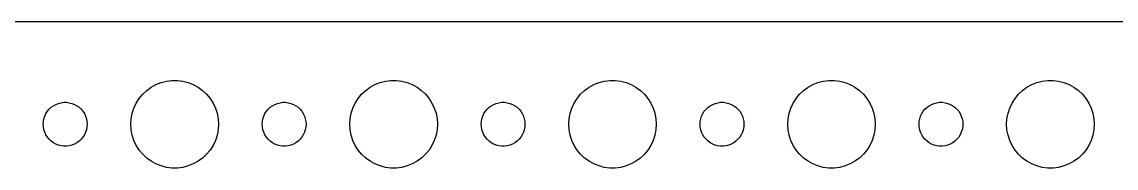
# Model space of a CAD drawing. Header units: metres. Extents: x -150 to 150, y -149 to 149.
# Drawn here: x -78 to -3, y 139.5 to 149.5 of the extents above; entities that cross this region are included whole.
import ezdxf

# ---------------------------------------------------------------- set-up
doc = ezdxf.new("R2010")
doc.units = ezdxf.units.M

msp = doc.modelspace()

# ---------------------------------------------------------------- linework, layer by layer
for p, q in [((144.814, 149.49), (-144.814, 149.49)), ((-68.427, 145.353), (-68.0621, 145.447)), ((-68.0621, 145.447), (-67.6884, 145.494)), ((-67.6884, 145.494), (-67.3116, 145.494)), ((-67.3116, 145.494), (-66.9379, 145.447)), ((-66.9379, 145.447), (-66.573, 145.353)), ((-53.427, 145.353), (-53.0621, 145.447)), ((-53.0621, 145.447), (-52.6884, 145.494)), ((-52.6884, 145.494), (-52.3116, 145.494)), ((-52.3116, 145.494), (-51.9379, 145.447)), ((-51.9379, 145.447), (-51.5729, 145.353)), ((-38.427, 145.353), (-38.0621, 145.447)), ((-38.0621, 145.447), (-37.6884, 145.494)), ((-37.6884, 145.494), (-37.3116, 145.494)), ((-37.3116, 145.494), (-36.9379, 145.447)), ((-36.9379, 145.447), (-36.5729, 145.353)), ((-23.427, 145.353), (-23.0621, 145.447)), ((-23.0621, 145.447), (-22.6884, 145.494)), ((-22.6884, 145.494), (-22.3116, 145.494)), ((-22.3116, 145.494), (-21.9379, 145.447)), ((-21.9379, 145.447), (-21.5729, 145.353)), ((-8.42705, 145.353), (-8.06213, 145.447)), ((-8.06213, 145.447), (-7.68837, 145.494)), ((-7.68837, 145.494), (-7.31161, 145.494)), ((-7.31161, 145.494), (-6.93785, 145.447)), ((-6.93785, 145.447), (-6.57294, 145.353)), ((-69.6869, 144.554), (-69.4123, 144.812)), ((-69.4123, 144.812), (-69.1075, 145.033)), ((-69.1075, 145.033), (-68.7773, 145.214)), ((-68.7773, 145.214), (-68.427, 145.353)), ((-66.573, 145.353), (-66.2227, 145.214)), ((-66.2227, 145.214), (-65.8925, 145.033)), ((-65.8925, 145.033), (-65.5877, 144.812)), ((-65.5877, 144.812), (-65.3131, 144.554)), ((-54.6869, 144.554), (-54.4123, 144.812)), ((-54.4123, 144.812), (-54.1075, 145.033)), ((-54.1075, 145.033), (-53.7773, 145.214)), ((-53.7773, 145.214), (-53.427, 145.353)), ((-51.5729, 145.353), (-51.2227, 145.214)), ((-51.2227, 145.214), (-50.8925, 145.033)), ((-50.8925, 145.033), (-50.5877, 144.812)), ((-50.5877, 144.812), (-50.3131, 144.554)), ((-39.6869, 144.554), (-39.4123, 144.812)), ((-39.4123, 144.812), (-39.1075, 145.033)), ((-39.1075, 145.033), (-38.7773, 145.214)), ((-38.7773, 145.214), (-38.427, 145.353)), ((-36.5729, 145.353), (-36.2227, 145.214)), ((-36.2227, 145.214), (-35.8925, 145.033)), ((-35.8925, 145.033), (-35.5877, 144.812)), ((-35.5877, 144.812), (-35.3131, 144.554)), ((-24.6869, 144.554), (-24.4123, 144.812)), ((-24.4123, 144.812), (-24.1075, 145.033)), ((-24.1075, 145.033), (-23.7773, 145.214)), ((-23.7773, 145.214), (-23.427, 145.353)), ((-21.5729, 145.353), (-21.2227, 145.214)), ((-21.2227, 145.214), (-20.8925, 145.033)), ((-20.8925, 145.033), (-20.5877, 144.812)), ((-20.5877, 144.812), (-20.3131, 144.554)), ((-9.6869, 144.554), (-9.41226, 144.812)), ((-9.41226, 144.812), (-9.10747, 145.033)), ((-9.10747, 145.033), (-8.77733, 145.214)), ((-8.77733, 145.214), (-8.42705, 145.353)), ((-6.57294, 145.353), (-6.22266, 145.214)), ((-6.22266, 145.214), (-5.89252, 145.033)), ((-5.89252, 145.033), (-5.58772, 144.812)), ((-5.58772, 144.812), (-5.31308, 144.554)), ((-75.4635, 143.927), (-75.2811, 143.973)), ((-75.2811, 143.973), (-75.0942, 143.997)), ((-75.0942, 143.997), (-74.9058, 143.997)), ((-74.9058, 143.997), (-74.7189, 143.973)), ((-74.7189, 143.973), (-74.5365, 143.927)), ((-70.2893, 143.604), (-70.1289, 143.945)), ((-70.1289, 143.945), (-69.927, 144.263)), ((-69.927, 144.263), (-69.6869, 144.554)), ((-65.3131, 144.554), (-65.073, 144.263)), ((-65.073, 144.263), (-64.8711, 143.945)), ((-64.8711, 143.945), (-64.7107, 143.604)), ((-60.4635, 143.927), (-60.2811, 143.973)), ((-60.2811, 143.973), (-60.0942, 143.997)), ((-60.0942, 143.997), (-59.9058, 143.997)), ((-59.9058, 143.997), (-59.7189, 143.973)), ((-59.7189, 143.973), (-59.5365, 143.927)), ((-55.2893, 143.604), (-55.1289, 143.945)), ((-55.1289, 143.945), (-54.927, 144.263)), ((-54.927, 144.263), (-54.6869, 144.554)), ((-50.3131, 144.554), (-50.0729, 144.263)), ((-50.0729, 144.263), (-49.8711, 143.945)), ((-49.8711, 143.945), (-49.7107, 143.604)), ((-45.4635, 143.927), (-45.2811, 143.973)), ((-45.2811, 143.973), (-45.0942, 143.997)), ((-45.0942, 143.997), (-44.9058, 143.997)), ((-44.9058, 143.997), (-44.7189, 143.973)), ((-44.7189, 143.973), (-44.5365, 143.927)), ((-40.2893, 143.604), (-40.1289, 143.945)), ((-40.1289, 143.945), (-39.927, 144.263)), ((-39.927, 144.263), (-39.6869, 144.554)), ((-35.3131, 144.554), (-35.0729, 144.263)), ((-35.0729, 144.263), (-34.8711, 143.945)), ((-34.8711, 143.945), (-34.7107, 143.604)), ((-30.4635, 143.927), (-30.2811, 143.973)), ((-30.2811, 143.973), (-30.0942, 143.997)), ((-30.0942, 143.997), (-29.9058, 143.997)), ((-29.9058, 143.997), (-29.7189, 143.973)), ((-29.7189, 143.973), (-29.5365, 143.927)), ((-25.2893, 143.604), (-25.1289, 143.945)), ((-25.1289, 143.945), (-24.927, 144.263)), ((-24.927, 144.263), (-24.6869, 144.554)), ((-20.3131, 144.554), (-20.0729, 144.263)), ((-20.0729, 144.263), (-19.8711, 143.945)), ((-19.8711, 143.945), (-19.7107, 143.604)), ((-15.4635, 143.927), (-15.2811, 143.973)), ((-15.2811, 143.973), (-15.0942, 143.997)), ((-15.0942, 143.997), (-14.9058, 143.997)), ((-14.9058, 143.997), (-14.7189, 143.973)), ((-14.7189, 143.973), (-14.5365, 143.927)), ((-10.2893, 143.604), (-10.1289, 143.945)), ((-10.1289, 143.945), (-9.92705, 144.263)), ((-9.92705, 144.263), (-9.6869, 144.554)), ((-5.31308, 144.554), (-5.07294, 144.263)), ((-5.07294, 144.263), (-4.87108, 143.945)), ((-4.87108, 143.945), (-4.71066, 143.604)), ((-76.3947, 143.052), (-76.3145, 143.223)), ((-76.3145, 143.223), (-76.2135, 143.382)), ((-76.2135, 143.382), (-76.0934, 143.527)), ((-76.0934, 143.527), (-75.9561, 143.656)), ((-75.9561, 143.656), (-75.8037, 143.766)), ((-75.8037, 143.766), (-75.6387, 143.857)), ((-75.6387, 143.857), (-75.4635, 143.927)), ((-74.5365, 143.927), (-74.3613, 143.857)), ((-74.3613, 143.857), (-74.1963, 143.766)), ((-74.1963, 143.766), (-74.0439, 143.656)), ((-74.0439, 143.656), (-73.9065, 143.527)), ((-73.9065, 143.527), (-73.7865, 143.382)), ((-73.7865, 143.382), (-73.6855, 143.223)), ((-73.6855, 143.223), (-73.6053, 143.052)), ((-70.4763, 142.876), (-70.4057, 143.246)), ((-70.4057, 143.246), (-70.2893, 143.604)), ((-64.7107, 143.604), (-64.5943, 143.246)), ((-64.5943, 143.246), (-64.5237, 142.876)), ((-61.3947, 143.052), (-61.3145, 143.223)), ((-61.3145, 143.223), (-61.2135, 143.382)), ((-61.2135, 143.382), (-61.0934, 143.527)), ((-61.0934, 143.527), (-60.9561, 143.656)), ((-60.9561, 143.656), (-60.8037, 143.766)), ((-60.8037, 143.766), (-60.6387, 143.857)), ((-60.6387, 143.857), (-60.4635, 143.927)), ((-59.5365, 143.927), (-59.3613, 143.857)), ((-59.3613, 143.857), (-59.1963, 143.766)), ((-59.1963, 143.766), (-59.0439, 143.656)), ((-59.0439, 143.656), (-58.9065, 143.527)), ((-58.9065, 143.527), (-58.7865, 143.382)), ((-58.7865, 143.382), (-58.6855, 143.223)), ((-58.6855, 143.223), (-58.6053, 143.052)), ((-55.4763, 142.876), (-55.4057, 143.246)), ((-55.4057, 143.246), (-55.2893, 143.604)), ((-49.7107, 143.604), (-49.5942, 143.246)), ((-49.5942, 143.246), (-49.5237, 142.876)), ((-46.3947, 143.052), (-46.3145, 143.223)), ((-46.3145, 143.223), (-46.2135, 143.382)), ((-46.2135, 143.382), (-46.0934, 143.527)), ((-46.0934, 143.527), (-45.9561, 143.656)), ((-45.9561, 143.656), (-45.8037, 143.766)), ((-45.8037, 143.766), (-45.6387, 143.857)), ((-45.6387, 143.857), (-45.4635, 143.927)), ((-44.5365, 143.927), (-44.3613, 143.857)), ((-44.3613, 143.857), (-44.1963, 143.766)), ((-44.1963, 143.766), (-44.0439, 143.656)), ((-44.0439, 143.656), (-43.9065, 143.527)), ((-43.9065, 143.527), (-43.7865, 143.382)), ((-43.7865, 143.382), (-43.6855, 143.223)), ((-43.6855, 143.223), (-43.6053, 143.052)), ((-40.4763, 142.876), (-40.4057, 143.246)), ((-40.4057, 143.246), (-40.2893, 143.604)), ((-34.7107, 143.604), (-34.5942, 143.246)), ((-34.5942, 143.246), (-34.5237, 142.876)), ((-31.3947, 143.052), (-31.3145, 143.223)), ((-31.3145, 143.223), (-31.2135, 143.382)), ((-31.2135, 143.382), (-31.0934, 143.527)), ((-31.0934, 143.527), (-30.9561, 143.656)), ((-30.9561, 143.656), (-30.8037, 143.766)), ((-30.8037, 143.766), (-30.6387, 143.857)), ((-30.6387, 143.857), (-30.4635, 143.927)), ((-29.5365, 143.927), (-29.3613, 143.857)), ((-29.3613, 143.857), (-29.1963, 143.766)), ((-29.1963, 143.766), (-29.0439, 143.656)), ((-29.0439, 143.656), (-28.9065, 143.527)), ((-28.9065, 143.527), (-28.7865, 143.382)), ((-28.7865, 143.382), (-28.6855, 143.223)), ((-28.6855, 143.223), (-28.6053, 143.052)), ((-25.4763, 142.876), (-25.4057, 143.246)), ((-25.4057, 143.246), (-25.2893, 143.604)), ((-19.7107, 143.604), (-19.5942, 143.246)), ((-19.5942, 143.246), (-19.5237, 142.876)), ((-16.3947, 143.052), (-16.3145, 143.223)), ((-16.3145, 143.223), (-16.2135, 143.382)), ((-16.2135, 143.382), (-16.0934, 143.527)), ((-16.0934, 143.527), (-15.9561, 143.656)), ((-15.9561, 143.656), (-15.8037, 143.766)), ((-15.8037, 143.766), (-15.6387, 143.857)), ((-15.6387, 143.857), (-15.4635, 143.927)), ((-14.5365, 143.927), (-14.3613, 143.857)), ((-14.3613, 143.857), (-14.1963, 143.766)), ((-14.1963, 143.766), (-14.0439, 143.656)), ((-14.0439, 143.656), (-13.9065, 143.527)), ((-13.9065, 143.527), (-13.7865, 143.382)), ((-13.7865, 143.382), (-13.6855, 143.223)), ((-13.6855, 143.223), (-13.6053, 143.052)), ((-10.4763, 142.876), (-10.4057, 143.246)), ((-10.4057, 143.246), (-10.2893, 143.604)), ((-4.71066, 143.604), (-4.59424, 143.246)), ((-4.59424, 143.246), (-4.52365, 142.876)), ((-76.5, 142.5), (-76.4882, 142.688)), ((-76.4882, 142.312), (-76.5, 142.5)), ((-76.4882, 142.688), (-76.4529, 142.873)), ((-76.4529, 142.873), (-76.3947, 143.052)), ((-73.6053, 143.052), (-73.5471, 142.873)), ((-73.5471, 142.873), (-73.5118, 142.688)), ((-73.5118, 142.688), (-73.5, 142.5)), ((-73.5, 142.5), (-73.5118, 142.312)), ((-70.5, 142.5), (-70.4763, 142.876)), ((-70.4763, 142.124), (-70.5, 142.5)), ((-64.5237, 142.876), (-64.5, 142.5)), ((-64.5, 142.5), (-64.5237, 142.124)), ((-61.5, 142.5), (-61.4882, 142.688)), ((-61.4882, 142.312), (-61.5, 142.5)), ((-61.4882, 142.688), (-61.4529, 142.873)), ((-61.4529, 142.873), (-61.3947, 143.052)), ((-58.6053, 143.052), (-58.5471, 142.873)), ((-58.5471, 142.873), (-58.5118, 142.688)), ((-58.5118, 142.688), (-58.5, 142.5)), ((-58.5, 142.5), (-58.5118, 142.312)), ((-55.5, 142.5), (-55.4763, 142.876)), ((-55.4763, 142.124), (-55.5, 142.5)), ((-49.5237, 142.876), (-49.5, 142.5)), ((-49.5, 142.5), (-49.5237, 142.124)), ((-46.5, 142.5), (-46.4882, 142.688)), ((-46.4882, 142.312), (-46.5, 142.5)), ((-46.4882, 142.688), (-46.4529, 142.873)), ((-46.4529, 142.873), (-46.3947, 143.052)), ((-43.6053, 143.052), (-43.5471, 142.873)), ((-43.5471, 142.873), (-43.5118, 142.688)), ((-43.5118, 142.688), (-43.5, 142.5)), ((-43.5, 142.5), (-43.5118, 142.312)), ((-40.5, 142.5), (-40.4763, 142.876)), ((-40.4763, 142.124), (-40.5, 142.5)), ((-34.5237, 142.876), (-34.5, 142.5)), ((-34.5, 142.5), (-34.5237, 142.124)), ((-31.5, 142.5), (-31.4882, 142.688)), ((-31.4882, 142.312), (-31.5, 142.5)), ((-31.4882, 142.688), (-31.4529, 142.873)), ((-31.4529, 142.873), (-31.3947, 143.052)), ((-28.6053, 143.052), (-28.5471, 142.873)), ((-28.5471, 142.873), (-28.5118, 142.688)), ((-28.5118, 142.688), (-28.5, 142.5)), ((-28.5, 142.5), (-28.5118, 142.312)), ((-25.5, 142.5), (-25.4763, 142.876)), ((-25.4763, 142.124), (-25.5, 142.5)), ((-19.5237, 142.876), (-19.5, 142.5)), ((-19.5, 142.5), (-19.5237, 142.124)), ((-16.5, 142.5), (-16.4882, 142.688)), ((-16.4882, 142.312), (-16.5, 142.5)), ((-16.4882, 142.688), (-16.4529, 142.873)), ((-16.4529, 142.873), (-16.3947, 143.052)), ((-13.6053, 143.052), (-13.5471, 142.873)), ((-13.5471, 142.873), (-13.5118, 142.688)), ((-13.5118, 142.688), (-13.5, 142.5)), ((-13.5, 142.5), (-13.5118, 142.312)), ((-10.5, 142.5), (-10.4763, 142.876)), ((-10.4763, 142.124), (-10.5, 142.5)), ((-4.52365, 142.876), (-4.5, 142.5)), ((-4.5, 142.5), (-4.52365, 142.124)), ((-76.4529, 142.127), (-76.4882, 142.312)), ((-76.3947, 141.948), (-76.4529, 142.127)), ((-76.3145, 141.777), (-76.3947, 141.948)), ((-76.2135, 141.618), (-76.3145, 141.777)), ((-73.6855, 141.777), (-73.7865, 141.618)), ((-73.6053, 141.948), (-73.6855, 141.777)), ((-73.5471, 142.127), (-73.6053, 141.948)), ((-73.5118, 142.312), (-73.5471, 142.127)), ((-70.4057, 141.754), (-70.4763, 142.124)), ((-70.2893, 141.396), (-70.4057, 141.754)), ((-64.5943, 141.754), (-64.7107, 141.396)), ((-64.5237, 142.124), (-64.5943, 141.754)), ((-61.4529, 142.127), (-61.4882, 142.312)), ((-61.3947, 141.948), (-61.4529, 142.127)), ((-61.3145, 141.777), (-61.3947, 141.948)), ((-61.2135, 141.618), (-61.3145, 141.777)), ((-58.6855, 141.777), (-58.7865, 141.618)), ((-58.6053, 141.948), (-58.6855, 141.777)), ((-58.5471, 142.127), (-58.6053, 141.948)), ((-58.5118, 142.312), (-58.5471, 142.127)), ((-55.4057, 141.754), (-55.4763, 142.124)), ((-55.2893, 141.396), (-55.4057, 141.754)), ((-49.5942, 141.754), (-49.7107, 141.396)), ((-49.5237, 142.124), (-49.5942, 141.754)), ((-46.4529, 142.127), (-46.4882, 142.312)), ((-46.3947, 141.948), (-46.4529, 142.127)), ((-46.3145, 141.777), (-46.3947, 141.948)), ((-46.2135, 141.618), (-46.3145, 141.777)), ((-43.6855, 141.777), (-43.7865, 141.618)), ((-43.6053, 141.948), (-43.6855, 141.777)), ((-43.5471, 142.127), (-43.6053, 141.948)), ((-43.5118, 142.312), (-43.5471, 142.127)), ((-40.4057, 141.754), (-40.4763, 142.124)), ((-40.2893, 141.396), (-40.4057, 141.754)), ((-34.5942, 141.754), (-34.7107, 141.396)), ((-34.5237, 142.124), (-34.5942, 141.754)), ((-31.4529, 142.127), (-31.4882, 142.312)), ((-31.3947, 141.948), (-31.4529, 142.127)), ((-31.3145, 141.777), (-31.3947, 141.948)), ((-31.2135, 141.618), (-31.3145, 141.777)), ((-28.6855, 141.777), (-28.7865, 141.618)), ((-28.6053, 141.948), (-28.6855, 141.777)), ((-28.5471, 142.127), (-28.6053, 141.948)), ((-28.5118, 142.312), (-28.5471, 142.127)), ((-25.4057, 141.754), (-25.4763, 142.124)), ((-25.2893, 141.396), (-25.4057, 141.754)), ((-19.5942, 141.754), (-19.7107, 141.396)), ((-19.5237, 142.124), (-19.5942, 141.754)), ((-16.4529, 142.127), (-16.4882, 142.312)), ((-16.3947, 141.948), (-16.4529, 142.127)), ((-16.3145, 141.777), (-16.3947, 141.948)), ((-16.2135, 141.618), (-16.3145, 141.777)), ((-13.6855, 141.777), (-13.7865, 141.618)), ((-13.6053, 141.948), (-13.6855, 141.777)), ((-13.5471, 142.127), (-13.6053, 141.948)), ((-13.5118, 142.312), (-13.5471, 142.127)), ((-10.4057, 141.754), (-10.4763, 142.124)), ((-10.2893, 141.396), (-10.4057, 141.754)), ((-4.59424, 141.754), (-4.71066, 141.396)), ((-4.52365, 142.124), (-4.59424, 141.754)), ((-76.0934, 141.473), (-76.2135, 141.618)), ((-75.9561, 141.344), (-76.0934, 141.473)), ((-75.8037, 141.234), (-75.9561, 141.344)), ((-75.6387, 141.143), (-75.8037, 141.234)), ((-75.4635, 141.073), (-75.6387, 141.143)), ((-75.2811, 141.027), (-75.4635, 141.073)), ((-75.0942, 141.003), (-75.2811, 141.027)), ((-74.9058, 141.003), (-75.0942, 141.003)), ((-74.7189, 141.027), (-74.9058, 141.003)), ((-74.5365, 141.073), (-74.7189, 141.027)), ((-74.3613, 141.143), (-74.5365, 141.073)), ((-74.1963, 141.234), (-74.3613, 141.143)), ((-74.0439, 141.344), (-74.1963, 141.234)), ((-73.9065, 141.473), (-74.0439, 141.344)), ((-73.7865, 141.618), (-73.9065, 141.473)), ((-70.1289, 141.055), (-70.2893, 141.396)), ((-69.927, 140.737), (-70.1289, 141.055)), ((-64.8711, 141.055), (-65.073, 140.737)), ((-64.7107, 141.396), (-64.8711, 141.055)), ((-61.0934, 141.473), (-61.2135, 141.618)), ((-60.9561, 141.344), (-61.0934, 141.473)), ((-60.8037, 141.234), (-60.9561, 141.344)), ((-60.6387, 141.143), (-60.8037, 141.234)), ((-60.4635, 141.073), (-60.6387, 141.143)), ((-60.2811, 141.027), (-60.4635, 141.073)), ((-60.0942, 141.003), (-60.2811, 141.027)), ((-59.9058, 141.003), (-60.0942, 141.003)), ((-59.7189, 141.027), (-59.9058, 141.003)), ((-59.5365, 141.073), (-59.7189, 141.027)), ((-59.3613, 141.143), (-59.5365, 141.073)), ((-59.1963, 141.234), (-59.3613, 141.143)), ((-59.0439, 141.344), (-59.1963, 141.234)), ((-58.9065, 141.473), (-59.0439, 141.344)), ((-58.7865, 141.618), (-58.9065, 141.473)), ((-55.1289, 141.055), (-55.2893, 141.396)), ((-54.927, 140.737), (-55.1289, 141.055)), ((-49.8711, 141.055), (-50.0729, 140.737)), ((-49.7107, 141.396), (-49.8711, 141.055)), ((-46.0934, 141.473), (-46.2135, 141.618)), ((-45.9561, 141.344), (-46.0934, 141.473)), ((-45.8037, 141.234), (-45.9561, 141.344)), ((-45.6387, 141.143), (-45.8037, 141.234)), ((-45.4635, 141.073), (-45.6387, 141.143)), ((-45.2811, 141.027), (-45.4635, 141.073)), ((-45.0942, 141.003), (-45.2811, 141.027)), ((-44.9058, 141.003), (-45.0942, 141.003)), ((-44.7189, 141.027), (-44.9058, 141.003)), ((-44.5365, 141.073), (-44.7189, 141.027)), ((-44.3613, 141.143), (-44.5365, 141.073)), ((-44.1963, 141.234), (-44.3613, 141.143)), ((-44.0439, 141.344), (-44.1963, 141.234)), ((-43.9065, 141.473), (-44.0439, 141.344)), ((-43.7865, 141.618), (-43.9065, 141.473)), ((-40.1289, 141.055), (-40.2893, 141.396)), ((-39.927, 140.737), (-40.1289, 141.055)), ((-34.8711, 141.055), (-35.0729, 140.737)), ((-34.7107, 141.396), (-34.8711, 141.055)), ((-31.0934, 141.473), (-31.2135, 141.618)), ((-30.9561, 141.344), (-31.0934, 141.473)), ((-30.8037, 141.234), (-30.9561, 141.344)), ((-30.6387, 141.143), (-30.8037, 141.234)), ((-30.4635, 141.073), (-30.6387, 141.143)), ((-30.2811, 141.027), (-30.4635, 141.073)), ((-30.0942, 141.003), (-30.2811, 141.027)), ((-29.9058, 141.003), (-30.0942, 141.003)), ((-29.7189, 141.027), (-29.9058, 141.003)), ((-29.5365, 141.073), (-29.7189, 141.027)), ((-29.3613, 141.143), (-29.5365, 141.073)), ((-29.1963, 141.234), (-29.3613, 141.143)), ((-29.0439, 141.344), (-29.1963, 141.234)), ((-28.9065, 141.473), (-29.0439, 141.344)), ((-28.7865, 141.618), (-28.9065, 141.473)), ((-25.1289, 141.055), (-25.2893, 141.396)), ((-24.927, 140.737), (-25.1289, 141.055)), ((-19.8711, 141.055), (-20.0729, 140.737)), ((-19.7107, 141.396), (-19.8711, 141.055)), ((-16.0934, 141.473), (-16.2135, 141.618)), ((-15.9561, 141.344), (-16.0934, 141.473)), ((-15.8037, 141.234), (-15.9561, 141.344)), ((-15.6387, 141.143), (-15.8037, 141.234)), ((-15.4635, 141.073), (-15.6387, 141.143)), ((-15.2811, 141.027), (-15.4635, 141.073)), ((-15.0942, 141.003), (-15.2811, 141.027)), ((-14.9058, 141.003), (-15.0942, 141.003)), ((-14.7189, 141.027), (-14.9058, 141.003)), ((-14.5365, 141.073), (-14.7189, 141.027)), ((-14.3613, 141.143), (-14.5365, 141.073)), ((-14.1963, 141.234), (-14.3613, 141.143)), ((-14.0439, 141.344), (-14.1963, 141.234)), ((-13.9065, 141.473), (-14.0439, 141.344)), ((-13.7865, 141.618), (-13.9065, 141.473)), ((-10.1289, 141.055), (-10.2893, 141.396)), ((-9.92705, 140.737), (-10.1289, 141.055)), ((-4.87108, 141.055), (-5.07294, 140.737)), ((-4.71066, 141.396), (-4.87108, 141.055)), ((-69.6869, 140.446), (-69.927, 140.737)), ((-69.4123, 140.188), (-69.6869, 140.446)), ((-69.1075, 139.967), (-69.4123, 140.188)), ((-65.5877, 140.188), (-65.8925, 139.967)), ((-65.3131, 140.446), (-65.5877, 140.188)), ((-65.073, 140.737), (-65.3131, 140.446)), ((-54.6869, 140.446), (-54.927, 140.737)), ((-54.4123, 140.188), (-54.6869, 140.446)), ((-54.1075, 139.967), (-54.4123, 140.188)), ((-50.5877, 140.188), (-50.8925, 139.967)), ((-50.3131, 140.446), (-50.5877, 140.188)), ((-50.0729, 140.737), (-50.3131, 140.446)), ((-39.6869, 140.446), (-39.927, 140.737)), ((-39.4123, 140.188), (-39.6869, 140.446)), ((-39.1075, 139.967), (-39.4123, 140.188)), ((-35.5877, 140.188), (-35.8925, 139.967)), ((-35.3131, 140.446), (-35.5877, 140.188)), ((-35.0729, 140.737), (-35.3131, 140.446)), ((-24.6869, 140.446), (-24.927, 140.737)), ((-24.4123, 140.188), (-24.6869, 140.446)), ((-24.1075, 139.967), (-24.4123, 140.188)), ((-20.5877, 140.188), (-20.8925, 139.967)), ((-20.3131, 140.446), (-20.5877, 140.188)), ((-20.0729, 140.737), (-20.3131, 140.446)), ((-9.6869, 140.446), (-9.92705, 140.737)), ((-9.41226, 140.188), (-9.6869, 140.446)), ((-9.10747, 139.967), (-9.41226, 140.188)), ((-5.58772, 140.188), (-5.89252, 139.967)), ((-5.31308, 140.446), (-5.58772, 140.188)), ((-5.07294, 140.737), (-5.31308, 140.446)), ((-68.7773, 139.786), (-69.1075, 139.967)), ((-68.427, 139.647), (-68.7773, 139.786)), ((-68.0621, 139.553), (-68.427, 139.647)), ((-67.6884, 139.506), (-68.0621, 139.553)), ((-67.3116, 139.506), (-67.6884, 139.506)), ((-66.9379, 139.553), (-67.3116, 139.506)), ((-66.573, 139.647), (-66.9379, 139.553)), ((-66.2227, 139.786), (-66.573, 139.647)), ((-65.8925, 139.967), (-66.2227, 139.786)), ((-53.7773, 139.786), (-54.1075, 139.967)), ((-53.427, 139.647), (-53.7773, 139.786)), ((-53.0621, 139.553), (-53.427, 139.647)), ((-52.6884, 139.506), (-53.0621, 139.553)), ((-52.3116, 139.506), (-52.6884, 139.506)), ((-51.9379, 139.553), (-52.3116, 139.506)), ((-51.5729, 139.647), (-51.9379, 139.553)), ((-51.2227, 139.786), (-51.5729, 139.647)), ((-50.8925, 139.967), (-51.2227, 139.786)), ((-38.7773, 139.786), (-39.1075, 139.967)), ((-38.427, 139.647), (-38.7773, 139.786)), ((-38.0621, 139.553), (-38.427, 139.647)), ((-37.6884, 139.506), (-38.0621, 139.553)), ((-37.3116, 139.506), (-37.6884, 139.506)), ((-36.9379, 139.553), (-37.3116, 139.506)), ((-36.5729, 139.647), (-36.9379, 139.553)), ((-36.2227, 139.786), (-36.5729, 139.647)), ((-35.8925, 139.967), (-36.2227, 139.786)), ((-23.7773, 139.786), (-24.1075, 139.967)), ((-23.427, 139.647), (-23.7773, 139.786)), ((-23.0621, 139.553), (-23.427, 139.647)), ((-22.6884, 139.506), (-23.0621, 139.553)), ((-22.3116, 139.506), (-22.6884, 139.506)), ((-21.9379, 139.553), (-22.3116, 139.506)), ((-21.5729, 139.647), (-21.9379, 139.553)), ((-21.2227, 139.786), (-21.5729, 139.647)), ((-20.8925, 139.967), (-21.2227, 139.786)), ((-8.77733, 139.786), (-9.10747, 139.967)), ((-8.42705, 139.647), (-8.77733, 139.786)), ((-8.06213, 139.553), (-8.42705, 139.647)), ((-7.68837, 139.506), (-8.06213, 139.553)), ((-7.31161, 139.506), (-7.68837, 139.506)), ((-6.93785, 139.553), (-7.31161, 139.506)), ((-6.57294, 139.647), (-6.93785, 139.553)), ((-6.22266, 139.786), (-6.57294, 139.647)), ((-5.89252, 139.967), (-6.22266, 139.786))]:
    msp.add_line(p, q)

doc.saveas('drawing.dxf')
